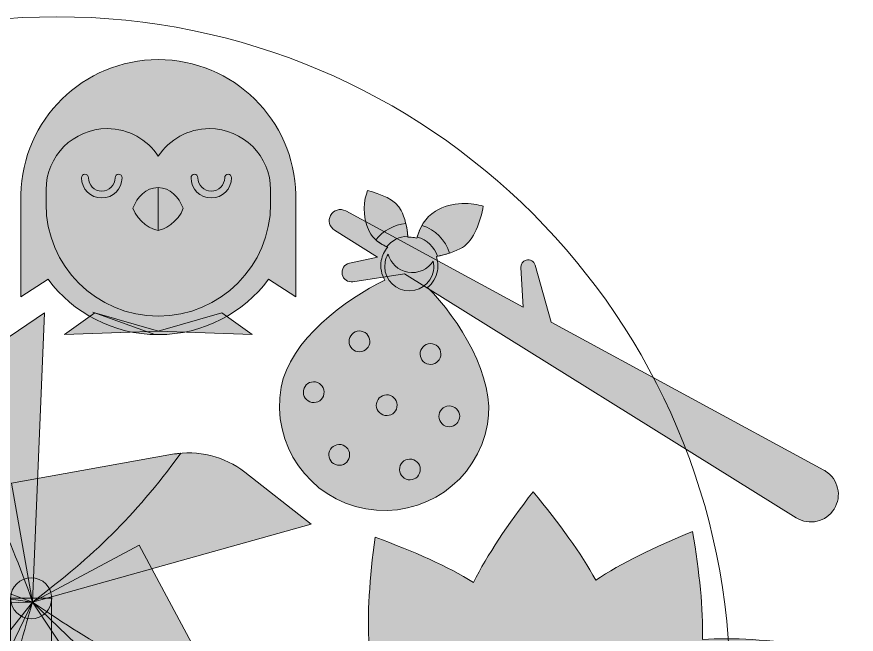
# Model space of a CAD drawing. Header units: inches. Extents: x -2159 to 3042, y -1353 to -29.
# Drawn here: x 2703.8 to 3041.7, y -950.6 to -702 of the extents above; entities that cross this region are included whole.
import ezdxf

# ---------------------------------------------------------------- set-up
doc = ezdxf.new("R2010")
doc.units = ezdxf.units.IN
doc.header["$MEASUREMENT"] = 0
doc.layers.add('Layer 1', color=7, linetype='Continuous')

# ---------------------------------------------------------------- blocks, each defined once
blk = doc.blocks.new('block 78')
at = {"layer": 'Layer 1', "true_color": 0xffd54e}
h = blk.add_hatch(color=41, dxfattribs=at)
h.dxf.hatch_style = 2
edge = h.paths.add_edge_path()
edge.add_spline(control_points=[(3041.71, -1018.68), (3028.2, -1008.34), (3016.31, -1000.28), (3005.2, -994.75), (3011.69, -984.18), (3017.49, -971.03), (3023.45, -955.1), (3006.58, -952.9), (2992.25, -951.85), (2979.86, -952.63), (2980.19, -940.23), (2978.64, -925.94), (2975.84, -909.16), (2960.13, -915.69), (2947.2, -921.95), (2936.86, -928.82), (2930.94, -917.91), (2922.46, -906.32), (2911.64, -893.18), (2901.3, -906.69), (2893.23, -918.58), (2887.71, -929.7), (2877.13, -923.21), (2863.99, -917.41), (2848.05, -911.45), (2845.85, -928.32), (2844.81, -942.65), (2845.59, -955.03), (2833.18, -954.7), (2818.9, -956.25), (2802.12, -959.06), (2808.65, -974.77), (2814.91, -987.7), (2821.78, -998.04), (2810.87, -1003.95), (2799.27, -1012.44), (2786.14, -1023.26), (2799.65, -1033.6), (2811.54, -1041.66), (2822.65, -1047.19), (2816.16, -1057.76), (2810.37, -1070.91), (2804.4, -1086.84), (2821.28, -1089.04), (2835.6, -1090.09), (2847.99, -1089.31), (2847.66, -1101.71), (2849.21, -1116), (2852.01, -1132.78), (2867.73, -1126.25), (2880.66, -1119.99), (2890.99, -1113.12), (2896.91, -1124.03), (2905.4, -1135.62), (2916.21, -1148.76), (2926.55, -1135.25), (2934.62, -1123.36), (2940.14, -1112.24), (2950.72, -1118.73), (2963.86, -1124.53), (2979.8, -1130.49), (2982, -1113.62), (2983.04, -1099.29), (2982.27, -1086.91), (2994.67, -1087.24), (3008.95, -1085.69), (3025.74, -1082.88), (3019.21, -1067.17), (3012.94, -1054.24), (3006.08, -1043.9), (3016.99, -1037.99), (3028.58, -1029.5), (3041.71, -1018.68)], knot_values=[0, 0, 0, 0, 1, 1, 1, 2, 2, 2, 3, 3, 3, 4, 4, 4, 5, 5, 5, 6, 6, 6, 7, 7, 7, 8, 8, 8, 9, 9, 9, 10, 10, 10, 11, 11, 11, 12, 12, 12, 13, 13, 13, 14, 14, 14, 15, 15, 15, 16, 16, 16, 17, 17, 17, 18, 18, 18, 19, 19, 19, 20, 20, 20, 21, 21, 21, 22, 22, 22, 23, 23, 23, 24, 24, 24, 24], degree=3, periodic=1)
at = {"layer": 'Layer 1', "true_color": 0xb06849}
h = blk.add_hatch(color=25, dxfattribs=at)
h.dxf.hatch_style = 2
edge = h.paths.add_edge_path()
edge.add_spline(control_points=[(2976.76, -1019.85), (2977.38, -1054.55), (2949.75, -1083.18), (2915.05, -1083.8), (2880.35, -1084.42), (2851.72, -1056.79), (2851.1, -1022.09), (2850.48, -987.39), (2878.1, -958.76), (2912.8, -958.14), (2947.5, -957.52), (2976.13, -985.15), (2976.76, -1019.85)], knot_values=[0, 0, 0, 0, 1, 1, 1, 2, 2, 2, 3, 3, 3, 4, 4, 4, 4], degree=3, periodic=1)
at = {"layer": 'Layer 1', "true_color": 0x4a4849}
h = blk.add_hatch(color=59, dxfattribs=at)
h.dxf.hatch_style = 2
edge = h.paths.add_edge_path()
edge.add_spline(control_points=[(2948.29, -1020.36), (2948.63, -1039.33), (2933.52, -1055), (2914.54, -1055.34), (2895.56, -1055.67), (2879.9, -1040.56), (2879.56, -1021.58), (2879.22, -1002.61), (2894.33, -986.94), (2913.31, -986.6), (2932.29, -986.27), (2947.95, -1001.38), (2948.29, -1020.36)], knot_values=[0, 0, 0, 0, 1, 1, 1, 2, 2, 2, 3, 3, 3, 4, 4, 4, 4], degree=3, periodic=1)
at = {"layer": 'Layer 1', "lineweight": 0}
for points, knots in [([(3041.71, -1018.68), (3028.2, -1008.34), (3016.31, -1000.28), (3005.2, -994.75), (3011.69, -984.18), (3017.49, -971.03), (3023.45, -955.1), (3006.58, -952.9), (2992.25, -951.85), (2979.86, -952.63), (2980.19, -940.23), (2978.64, -925.94), (2975.84, -909.16), (2960.13, -915.69), (2947.2, -921.95), (2936.86, -928.82), (2930.94, -917.91), (2922.46, -906.32), (2911.64, -893.18), (2901.3, -906.69), (2893.23, -918.58), (2887.71, -929.7), (2877.13, -923.21), (2863.99, -917.41), (2848.05, -911.45), (2845.85, -928.32), (2844.81, -942.65), (2845.59, -955.03), (2833.18, -954.7), (2818.9, -956.25), (2802.12, -959.06), (2808.65, -974.77), (2814.91, -987.7), (2821.78, -998.04), (2810.87, -1003.95), (2799.27, -1012.44), (2786.14, -1023.26), (2799.65, -1033.6), (2811.54, -1041.66), (2822.65, -1047.19), (2816.16, -1057.76), (2810.37, -1070.91), (2804.4, -1086.84), (2821.28, -1089.04), (2835.6, -1090.09), (2847.99, -1089.31), (2847.66, -1101.71), (2849.21, -1116), (2852.01, -1132.78), (2867.73, -1126.25), (2880.66, -1119.99), (2890.99, -1113.12), (2896.91, -1124.03), (2905.4, -1135.62), (2916.21, -1148.76), (2926.55, -1135.25), (2934.62, -1123.36), (2940.14, -1112.24), (2950.72, -1118.73), (2963.86, -1124.53), (2979.8, -1130.49), (2982, -1113.62), (2983.04, -1099.29), (2982.27, -1086.91), (2994.67, -1087.24), (3008.95, -1085.69), (3025.74, -1082.88), (3019.21, -1067.17), (3012.94, -1054.24), (3006.08, -1043.9), (3016.99, -1037.99), (3028.58, -1029.5), (3041.71, -1018.68)], [0, 0, 0, 0, 1, 1, 1, 2, 2, 2, 3, 3, 3, 4, 4, 4, 5, 5, 5, 6, 6, 6, 7, 7, 7, 8, 8, 8, 9, 9, 9, 10, 10, 10, 11, 11, 11, 12, 12, 12, 13, 13, 13, 14, 14, 14, 15, 15, 15, 16, 16, 16, 17, 17, 17, 18, 18, 18, 19, 19, 19, 20, 20, 20, 21, 21, 21, 22, 22, 22, 23, 23, 23, 24, 24, 24, 24]), ([(2976.76, -1019.85), (2977.38, -1054.55), (2949.75, -1083.18), (2915.05, -1083.8), (2880.35, -1084.42), (2851.72, -1056.79), (2851.1, -1022.09), (2850.48, -987.39), (2878.1, -958.76), (2912.8, -958.14), (2947.5, -957.52), (2976.13, -985.15), (2976.76, -1019.85)], [0, 0, 0, 0, 1, 1, 1, 2, 2, 2, 3, 3, 3, 4, 4, 4, 4]), ([(2948.29, -1020.36), (2948.63, -1039.33), (2933.52, -1055), (2914.54, -1055.34), (2895.56, -1055.67), (2879.9, -1040.56), (2879.56, -1021.58), (2879.22, -1002.61), (2894.33, -986.94), (2913.31, -986.6), (2932.29, -986.27), (2947.95, -1001.38), (2948.29, -1020.36)], [0, 0, 0, 0, 1, 1, 1, 2, 2, 2, 3, 3, 3, 4, 4, 4, 4])]:
    blk.add_open_spline(points, degree=3, knots=knots, dxfattribs=at)
blk = doc.blocks.new('block 81')
at = {"layer": 'Layer 1', "true_color": 0xe65f41}
h = blk.add_hatch(color=13, dxfattribs=at)
h.dxf.hatch_style = 2
edge = h.paths.add_edge_path()
edge.add_spline(control_points=[(2710.18, -937.63), (2710.18, -937.63), (2688.94, -981.37), (2688.94, -981.37), (2688.94, -981.37), (2629.63, -952.65), (2629.63, -952.65), (2620.24, -948.1), (2613.23, -939.77), (2610.35, -929.75), (2610.35, -929.75), (2600.97, -897.06), (2600.97, -897.06), (2600.97, -897.06), (2710.18, -937.63), (2710.18, -937.63)], knot_values=[0, 0, 0, 0, 1, 1, 1, 2, 2, 2, 3, 3, 3, 4, 4, 4, 5, 5, 5, 5], degree=3, periodic=1)
at = {"layer": 'Layer 1', "true_color": 0xc45137}
h = blk.add_hatch(color=13, dxfattribs=at)
h.dxf.hatch_style = 2
edge = h.paths.add_edge_path()
edge.add_spline(control_points=[(2629.63, -952.65), (2629.63, -952.65), (2688.94, -981.37), (2688.94, -981.37), (2688.94, -981.37), (2710.18, -937.63), (2710.18, -937.63), (2678.37, -938.44), (2658.16, -941.06), (2626.69, -951.04), (2627.64, -951.62), (2628.62, -952.16), (2629.63, -952.65)], knot_values=[0, 0, 0, 0, 1, 1, 1, 2, 2, 2, 3, 3, 3, 4, 4, 4, 4], degree=3, periodic=1)
at = {"layer": 'Layer 1', "lineweight": 0}
for points, knots in [([(2710.18, -937.63), (2710.18, -937.63), (2688.94, -981.37), (2688.94, -981.37), (2688.94, -981.37), (2629.63, -952.65), (2629.63, -952.65), (2620.24, -948.1), (2613.23, -939.77), (2610.35, -929.75), (2610.35, -929.75), (2600.97, -897.06), (2600.97, -897.06), (2600.97, -897.06), (2710.18, -937.63), (2710.18, -937.63)], [0, 0, 0, 0, 1, 1, 1, 2, 2, 2, 3, 3, 3, 4, 4, 4, 5, 5, 5, 5]), ([(2629.63, -952.65), (2629.63, -952.65), (2688.94, -981.37), (2688.94, -981.37), (2688.94, -981.37), (2710.18, -937.63), (2710.18, -937.63), (2678.37, -938.44), (2658.16, -941.06), (2626.69, -951.04), (2627.64, -951.62), (2628.62, -952.16), (2629.63, -952.65)], [0, 0, 0, 0, 1, 1, 1, 2, 2, 2, 3, 3, 3, 4, 4, 4, 4])]:
    blk.add_open_spline(points, degree=3, knots=knots, dxfattribs=at)
blk = doc.blocks.new('block 82')
at = {"layer": 'Layer 1', "true_color": 0xffd54e}
h = blk.add_hatch(color=41, dxfattribs=at)
h.dxf.hatch_style = 2
edge = h.paths.add_edge_path()
edge.add_spline(control_points=[(2710.18, -937.63), (2710.18, -937.63), (2745.21, -971.35), (2745.21, -971.35), (2745.21, -971.35), (2699.57, -1018.88), (2699.57, -1018.88), (2692.34, -1026.41), (2682.26, -1030.5), (2671.83, -1030.14), (2671.83, -1030.14), (2637.85, -1028.96), (2637.85, -1028.96), (2637.85, -1028.96), (2710.18, -937.63), (2710.18, -937.63)], knot_values=[0, 0, 0, 0, 1, 1, 1, 2, 2, 2, 3, 3, 3, 4, 4, 4, 5, 5, 5, 5], degree=3, periodic=1)
at = {"layer": 'Layer 1', "true_color": 0xe8b142}
h = blk.add_hatch(color=43, dxfattribs=at)
h.dxf.hatch_style = 2
edge = h.paths.add_edge_path()
edge.add_spline(control_points=[(2699.57, -1018.88), (2699.57, -1018.88), (2745.21, -971.35), (2745.21, -971.35), (2745.21, -971.35), (2710.18, -937.63), (2710.18, -937.63), (2701.12, -968.13), (2697.37, -988.17), (2697.13, -1021.18), (2697.97, -1020.45), (2698.79, -1019.69), (2699.57, -1018.88)], knot_values=[0, 0, 0, 0, 1, 1, 1, 2, 2, 2, 3, 3, 3, 4, 4, 4, 4], degree=3, periodic=1)
at = {"layer": 'Layer 1', "lineweight": 0}
for points, knots in [([(2710.18, -937.63), (2710.18, -937.63), (2745.21, -971.35), (2745.21, -971.35), (2745.21, -971.35), (2699.57, -1018.88), (2699.57, -1018.88), (2692.34, -1026.41), (2682.26, -1030.5), (2671.83, -1030.14), (2671.83, -1030.14), (2637.85, -1028.96), (2637.85, -1028.96), (2637.85, -1028.96), (2710.18, -937.63), (2710.18, -937.63)], [0, 0, 0, 0, 1, 1, 1, 2, 2, 2, 3, 3, 3, 4, 4, 4, 5, 5, 5, 5]), ([(2699.57, -1018.88), (2699.57, -1018.88), (2745.21, -971.35), (2745.21, -971.35), (2745.21, -971.35), (2710.18, -937.63), (2710.18, -937.63), (2701.12, -968.13), (2697.37, -988.17), (2697.13, -1021.18), (2697.97, -1020.45), (2698.79, -1019.69), (2699.57, -1018.88)], [0, 0, 0, 0, 1, 1, 1, 2, 2, 2, 3, 3, 3, 4, 4, 4, 4])]:
    blk.add_open_spline(points, degree=3, knots=knots, dxfattribs=at)
blk = doc.blocks.new('block 83')
at = {"layer": 'Layer 1', "true_color": 0x9b59b6}
h = blk.add_hatch(color=193, dxfattribs=at)
h.dxf.hatch_style = 2
edge = h.paths.add_edge_path()
edge.add_spline(control_points=[(2710.18, -937.63), (2710.18, -937.63), (2753.07, -914.74), (2753.07, -914.74), (2753.07, -914.74), (2784.17, -972.83), (2784.17, -972.83), (2789.1, -982.03), (2789.87, -992.89), (2786.31, -1002.69), (2786.31, -1002.69), (2774.69, -1034.65), (2774.69, -1034.65), (2774.69, -1034.65), (2710.18, -937.63), (2710.18, -937.63)], knot_values=[0, 0, 0, 0, 1, 1, 1, 2, 2, 2, 3, 3, 3, 4, 4, 4, 5, 5, 5, 5], degree=3, periodic=1)
at = {"layer": 'Layer 1', "true_color": 0x8e44ad}
h = blk.add_hatch(color=205, dxfattribs=at)
h.dxf.hatch_style = 2
edge = h.paths.add_edge_path()
edge.add_spline(control_points=[(2784.17, -972.83), (2784.17, -972.83), (2753.07, -914.74), (2753.07, -914.74), (2753.07, -914.74), (2710.18, -937.63), (2710.18, -937.63), (2736.39, -955.68), (2754.28, -965.43), (2785.61, -975.86), (2785.18, -974.84), (2784.7, -973.82), (2784.17, -972.83)], knot_values=[0, 0, 0, 0, 1, 1, 1, 2, 2, 2, 3, 3, 3, 4, 4, 4, 4], degree=3, periodic=1)
at = {"layer": 'Layer 1', "lineweight": 0}
for points, knots in [([(2710.18, -937.63), (2710.18, -937.63), (2753.07, -914.74), (2753.07, -914.74), (2753.07, -914.74), (2784.17, -972.83), (2784.17, -972.83), (2789.1, -982.03), (2789.87, -992.89), (2786.31, -1002.69), (2786.31, -1002.69), (2774.69, -1034.65), (2774.69, -1034.65), (2774.69, -1034.65), (2710.18, -937.63), (2710.18, -937.63)], [0, 0, 0, 0, 1, 1, 1, 2, 2, 2, 3, 3, 3, 4, 4, 4, 5, 5, 5, 5]), ([(2784.17, -972.83), (2784.17, -972.83), (2753.07, -914.74), (2753.07, -914.74), (2753.07, -914.74), (2710.18, -937.63), (2710.18, -937.63), (2736.39, -955.68), (2754.28, -965.43), (2785.61, -975.86), (2785.18, -974.84), (2784.7, -973.82), (2784.17, -972.83)], [0, 0, 0, 0, 1, 1, 1, 2, 2, 2, 3, 3, 3, 4, 4, 4, 4])]:
    blk.add_open_spline(points, degree=3, knots=knots, dxfattribs=at)
blk = doc.blocks.new('block 84')
at = {"layer": 'Layer 1', "true_color": 0x2ecc71}
h = blk.add_hatch(color=112, dxfattribs=at)
h.dxf.hatch_style = 2
edge = h.paths.add_edge_path()
edge.add_spline(control_points=[(2710.18, -937.63), (2710.18, -937.63), (2701.66, -889.76), (2701.66, -889.76), (2701.66, -889.76), (2766.52, -878.14), (2766.52, -878.14), (2776.79, -876.3), (2787.36, -878.91), (2795.58, -885.33), (2795.58, -885.33), (2822.38, -906.26), (2822.38, -906.26), (2822.38, -906.26), (2710.18, -937.63), (2710.18, -937.63)], knot_values=[0, 0, 0, 0, 1, 1, 1, 2, 2, 2, 3, 3, 3, 4, 4, 4, 5, 5, 5, 5], degree=3, periodic=1)
at = {"layer": 'Layer 1', "true_color": 0x27ae60}
h = blk.add_hatch(color=105, dxfattribs=at)
h.dxf.hatch_style = 2
edge = h.paths.add_edge_path()
edge.add_spline(control_points=[(2766.52, -878.14), (2766.52, -878.14), (2701.66, -889.76), (2701.66, -889.76), (2701.66, -889.76), (2710.18, -937.63), (2710.18, -937.63), (2735.44, -918.28), (2750.25, -904.28), (2769.85, -877.71), (2768.74, -877.8), (2767.63, -877.94), (2766.52, -878.14)], knot_values=[0, 0, 0, 0, 1, 1, 1, 2, 2, 2, 3, 3, 3, 4, 4, 4, 4], degree=3, periodic=1)
at = {"layer": 'Layer 1', "lineweight": 0}
for points, knots in [([(2710.18, -937.63), (2710.18, -937.63), (2701.66, -889.76), (2701.66, -889.76), (2701.66, -889.76), (2766.52, -878.14), (2766.52, -878.14), (2776.79, -876.3), (2787.36, -878.91), (2795.58, -885.33), (2795.58, -885.33), (2822.38, -906.26), (2822.38, -906.26), (2822.38, -906.26), (2710.18, -937.63), (2710.18, -937.63)], [0, 0, 0, 0, 1, 1, 1, 2, 2, 2, 3, 3, 3, 4, 4, 4, 5, 5, 5, 5]), ([(2766.52, -878.14), (2766.52, -878.14), (2701.66, -889.76), (2701.66, -889.76), (2701.66, -889.76), (2710.18, -937.63), (2710.18, -937.63), (2735.44, -918.28), (2750.25, -904.28), (2769.85, -877.71), (2768.74, -877.8), (2767.63, -877.94), (2766.52, -878.14)], [0, 0, 0, 0, 1, 1, 1, 2, 2, 2, 3, 3, 3, 4, 4, 4, 4])]:
    blk.add_open_spline(points, degree=3, knots=knots, dxfattribs=at)
blk = doc.blocks.new('block 85')
at = {"layer": 'Layer 1', "true_color": 0x59abe3}
h = blk.add_hatch(color=143, dxfattribs=at)
h.dxf.hatch_style = 2
edge = h.paths.add_edge_path()
edge.add_spline(control_points=[(2710.18, -937.63), (2710.18, -937.63), (2662.02, -930.95), (2662.02, -930.95), (2662.02, -930.95), (2671.01, -865.66), (2671.01, -865.66), (2672.43, -855.33), (2678.19, -846.09), (2686.83, -840.25), (2686.83, -840.25), (2715.02, -821.23), (2715.02, -821.23), (2715.02, -821.23), (2710.18, -937.63), (2710.18, -937.63)], knot_values=[0, 0, 0, 0, 1, 1, 1, 2, 2, 2, 3, 3, 3, 4, 4, 4, 5, 5, 5, 5], degree=3, periodic=1)
at = {"layer": 'Layer 1', "true_color": 0x4183d7}
h = blk.add_hatch(color=163, dxfattribs=at)
h.dxf.hatch_style = 2
edge = h.paths.add_edge_path()
edge.add_spline(control_points=[(2671.01, -865.66), (2671.01, -865.66), (2662.02, -930.95), (2662.02, -930.95), (2662.02, -930.95), (2710.18, -937.63), (2710.18, -937.63), (2699.58, -907.63), (2690.84, -889.22), (2671.63, -862.37), (2671.38, -863.45), (2671.16, -864.55), (2671.01, -865.66)], knot_values=[0, 0, 0, 0, 1, 1, 1, 2, 2, 2, 3, 3, 3, 4, 4, 4, 4], degree=3, periodic=1)
at = {"layer": 'Layer 1', "lineweight": 0}
for points, knots in [([(2710.18, -937.63), (2710.18, -937.63), (2662.02, -930.95), (2662.02, -930.95), (2662.02, -930.95), (2671.01, -865.66), (2671.01, -865.66), (2672.43, -855.33), (2678.19, -846.09), (2686.83, -840.25), (2686.83, -840.25), (2715.02, -821.23), (2715.02, -821.23), (2715.02, -821.23), (2710.18, -937.63), (2710.18, -937.63)], [0, 0, 0, 0, 1, 1, 1, 2, 2, 2, 3, 3, 3, 4, 4, 4, 5, 5, 5, 5]), ([(2671.01, -865.66), (2671.01, -865.66), (2662.02, -930.95), (2662.02, -930.95), (2662.02, -930.95), (2710.18, -937.63), (2710.18, -937.63), (2699.58, -907.63), (2690.84, -889.22), (2671.63, -862.37), (2671.38, -863.45), (2671.16, -864.55), (2671.01, -865.66)], [0, 0, 0, 0, 1, 1, 1, 2, 2, 2, 3, 3, 3, 4, 4, 4, 4])]:
    blk.add_open_spline(points, degree=3, knots=knots, dxfattribs=at)
blk = doc.blocks.new('block 80')
at = {"layer": 'Layer 1'}
for name in ['block 85', 'block 84', 'block 81', 'block 83', 'block 82']:
    blk.add_blockref(name, (0, 0), dxfattribs=at)
blk = doc.blocks.new('block 79')
at = {"layer": 'Layer 1', "true_color": 0x4a4849}
h = blk.add_hatch(color=59, dxfattribs=at)
h.dxf.hatch_style = 2
edge = h.paths.add_edge_path()
edge.add_spline(control_points=[(2717.89, -936.09), (2717.89, -940.65), (2714.19, -944.35), (2709.62, -944.35), (2705.06, -944.35), (2701.36, -940.65), (2701.36, -936.09), (2701.36, -931.53), (2705.06, -927.83), (2709.62, -927.83), (2714.19, -927.83), (2717.89, -931.53), (2717.89, -936.09)], knot_values=[0, 0, 0, 0, 1, 1, 1, 2, 2, 2, 3, 3, 3, 4, 4, 4, 4], degree=3, periodic=1)
h = blk.add_hatch(color=59, dxfattribs=at)
h.dxf.hatch_style = 2
h.paths.add_polyline_path([(2717.75, -1142.46), (2701.36, -1142.46), (2701.36, -936.09), (2717.75, -936.09)])
at = {"layer": 'Layer 1', "lineweight": 0}
blk.add_lwpolyline([(2717.75, -1142.46), (2701.36, -1142.46), (2701.36, -936.09), (2717.75, -936.09), (2717.75, -1142.46)], dxfattribs=at)
blk.add_open_spline([(2717.89, -936.09), (2717.89, -940.65), (2714.19, -944.35), (2709.62, -944.35), (2705.06, -944.35), (2701.36, -940.65), (2701.36, -936.09), (2701.36, -931.53), (2705.06, -927.83), (2709.62, -927.83), (2714.19, -927.83), (2717.89, -931.53), (2717.89, -936.09)], degree=3, knots=[0, 0, 0, 0, 1, 1, 1, 2, 2, 2, 3, 3, 3, 4, 4, 4, 4], dxfattribs=at)
at = {"layer": 'Layer 1'}
blk.add_blockref('block 80', (0, 0), dxfattribs=at)
blk = doc.blocks.new('block 94')
at = {"layer": 'Layer 1', "true_color": 0xc45137}
h = blk.add_hatch(color=13, dxfattribs=at)
h.dxf.hatch_style = 2
h.paths.add_polyline_path([(2723.02, -829.96), (2735.24, -821.21), (2760.85, -828.58)])
h = blk.add_hatch(color=13, dxfattribs=at)
h.dxf.hatch_style = 2
h.paths.add_polyline_path([(2798.57, -829.96), (2786.35, -821.21), (2760.73, -828.58)])
at = {"layer": 'Layer 1', "lineweight": 0}
for points in [[(2723.02, -829.96), (2735.24, -821.21), (2760.85, -828.58), (2723.02, -829.96)], [(2798.57, -829.96), (2786.35, -821.21), (2760.73, -828.58), (2798.57, -829.96)]]:
    blk.add_lwpolyline(points, dxfattribs=at)
blk = doc.blocks.new('block 96')
at = {"layer": 'Layer 1', "true_color": 0x4a4849}
h = blk.add_hatch(color=59, dxfattribs=at)
h.dxf.hatch_style = 2
edge = h.paths.add_edge_path()
edge.add_spline(control_points=[(2738.04, -774.95), (2733.54, -774.95), (2729.88, -771.29), (2729.88, -766.79), (2729.88, -766.02), (2730.5, -765.4), (2731.27, -765.4), (2732.03, -765.4), (2732.65, -766.02), (2732.65, -766.79), (2732.65, -769.76), (2735.07, -772.18), (2738.04, -772.18), (2741.01, -772.18), (2743.43, -769.76), (2743.43, -766.79), (2743.43, -766.02), (2744.05, -765.4), (2744.82, -765.4), (2745.58, -765.4), (2746.2, -766.02), (2746.2, -766.79), (2746.2, -771.29), (2742.54, -774.95), (2738.04, -774.95)], knot_values=[0, 0, 0, 0, 1, 1, 1, 2, 2, 2, 3, 3, 3, 4, 4, 4, 5, 5, 5, 6, 6, 6, 7, 7, 7, 8, 8, 8, 8], degree=3, periodic=1)
at = {"layer": 'Layer 1', "lineweight": 0}
blk.add_open_spline([(2738.04, -774.95), (2733.54, -774.95), (2729.88, -771.29), (2729.88, -766.79), (2729.88, -766.02), (2730.5, -765.4), (2731.27, -765.4), (2732.03, -765.4), (2732.65, -766.02), (2732.65, -766.79), (2732.65, -769.76), (2735.07, -772.18), (2738.04, -772.18), (2741.01, -772.18), (2743.43, -769.76), (2743.43, -766.79), (2743.43, -766.02), (2744.05, -765.4), (2744.82, -765.4), (2745.58, -765.4), (2746.2, -766.02), (2746.2, -766.79), (2746.2, -771.29), (2742.54, -774.95), (2738.04, -774.95)], degree=3, knots=[0, 0, 0, 0, 1, 1, 1, 2, 2, 2, 3, 3, 3, 4, 4, 4, 5, 5, 5, 6, 6, 6, 7, 7, 7, 8, 8, 8, 8], dxfattribs=at)
blk = doc.blocks.new('block 97')
at = {"layer": 'Layer 1', "true_color": 0x4a4849}
h = blk.add_hatch(color=59, dxfattribs=at)
h.dxf.hatch_style = 2
edge = h.paths.add_edge_path()
edge.add_spline(control_points=[(2782.12, -774.95), (2777.62, -774.95), (2773.96, -771.29), (2773.96, -766.79), (2773.96, -766.02), (2774.58, -765.4), (2775.35, -765.4), (2776.11, -765.4), (2776.73, -766.02), (2776.73, -766.79), (2776.73, -769.76), (2779.15, -772.18), (2782.12, -772.18), (2785.09, -772.18), (2787.51, -769.76), (2787.51, -766.79), (2787.51, -766.02), (2788.13, -765.4), (2788.9, -765.4), (2789.66, -765.4), (2790.28, -766.02), (2790.28, -766.79), (2790.28, -771.29), (2786.62, -774.95), (2782.12, -774.95)], knot_values=[0, 0, 0, 0, 1, 1, 1, 2, 2, 2, 3, 3, 3, 4, 4, 4, 5, 5, 5, 6, 6, 6, 7, 7, 7, 8, 8, 8, 8], degree=3, periodic=1)
at = {"layer": 'Layer 1', "lineweight": 0}
blk.add_open_spline([(2782.12, -774.95), (2777.62, -774.95), (2773.96, -771.29), (2773.96, -766.79), (2773.96, -766.02), (2774.58, -765.4), (2775.35, -765.4), (2776.11, -765.4), (2776.73, -766.02), (2776.73, -766.79), (2776.73, -769.76), (2779.15, -772.18), (2782.12, -772.18), (2785.09, -772.18), (2787.51, -769.76), (2787.51, -766.79), (2787.51, -766.02), (2788.13, -765.4), (2788.9, -765.4), (2789.66, -765.4), (2790.28, -766.02), (2790.28, -766.79), (2790.28, -771.29), (2786.62, -774.95), (2782.12, -774.95)], degree=3, knots=[0, 0, 0, 0, 1, 1, 1, 2, 2, 2, 3, 3, 3, 4, 4, 4, 5, 5, 5, 6, 6, 6, 7, 7, 7, 8, 8, 8, 8], dxfattribs=at)
blk = doc.blocks.new('block 95')
at = {"layer": 'Layer 1', "true_color": 0xf8f7ca}
h = blk.add_hatch(color=7, dxfattribs=at)
h.dxf.hatch_style = 2
edge = h.paths.add_edge_path()
edge.add_spline(control_points=[(2805.99, -771.68), (2805.99, -758.07), (2794.96, -747.04), (2781.35, -747.04), (2772.76, -747.04), (2765.21, -751.43), (2760.79, -758.09), (2756.38, -751.43), (2748.82, -747.04), (2740.24, -747.04), (2726.63, -747.04), (2715.59, -758.07), (2715.59, -771.68), (2715.59, -773.62), (2715.59, -777.31), (2715.59, -777.31), (2715.59, -802.28), (2735.83, -822.51), (2760.79, -822.51), (2785.76, -822.51), (2805.99, -802.28), (2805.99, -777.31), (2805.99, -777.31), (2805.99, -773.56), (2805.99, -771.68)], knot_values=[0, 0, 0, 0, 1, 1, 1, 2, 2, 2, 3, 3, 3, 4, 4, 4, 5, 5, 5, 6, 6, 6, 7, 7, 7, 8, 8, 8, 8], degree=3, periodic=1)
at = {"layer": 'Layer 1', "true_color": 0xc45137}
h = blk.add_hatch(color=13, dxfattribs=at)
h.dxf.hatch_style = 2
edge = h.paths.add_edge_path()
edge.add_spline(control_points=[(2760.68, -770.68), (2760.68, -770.68), (2760.68, -782.39), (2760.68, -787.98), (2758.71, -787.98), (2752.37, -784.64), (2750.53, -779.08), (2752.43, -774.43), (2755.6, -770.97), (2760.68, -770.68)], knot_values=[0, 0, 0, 0, 1, 1, 1, 2, 2, 2, 3, 3, 3, 3], degree=3, periodic=1)
at = {"layer": 'Layer 1', "true_color": 0xe65f41}
h = blk.add_hatch(color=13, dxfattribs=at)
h.dxf.hatch_style = 2
edge = h.paths.add_edge_path()
edge.add_spline(control_points=[(2760.68, -770.68), (2760.68, -770.68), (2760.68, -782.39), (2760.68, -787.98), (2762.64, -787.98), (2768.98, -784.64), (2770.82, -779.08), (2768.92, -774.43), (2765.75, -770.97), (2760.68, -770.68)], knot_values=[0, 0, 0, 0, 1, 1, 1, 2, 2, 2, 3, 3, 3, 3], degree=3, periodic=1)
at = {"layer": 'Layer 1', "lineweight": 0}
for points, knots in [([(2805.99, -771.68), (2805.99, -758.07), (2794.96, -747.04), (2781.35, -747.04), (2772.76, -747.04), (2765.21, -751.43), (2760.79, -758.09), (2756.38, -751.43), (2748.82, -747.04), (2740.24, -747.04), (2726.63, -747.04), (2715.59, -758.07), (2715.59, -771.68), (2715.59, -773.62), (2715.59, -777.31), (2715.59, -777.31), (2715.59, -802.28), (2735.83, -822.51), (2760.79, -822.51), (2785.76, -822.51), (2805.99, -802.28), (2805.99, -777.31), (2805.99, -777.31), (2805.99, -773.56), (2805.99, -771.68)], [0, 0, 0, 0, 1, 1, 1, 2, 2, 2, 3, 3, 3, 4, 4, 4, 5, 5, 5, 6, 6, 6, 7, 7, 7, 8, 8, 8, 8]), ([(2760.68, -770.68), (2760.68, -770.68), (2760.68, -782.39), (2760.68, -787.98), (2758.71, -787.98), (2752.37, -784.64), (2750.53, -779.08), (2752.43, -774.43), (2755.6, -770.97), (2760.68, -770.68)], [0, 0, 0, 0, 1, 1, 1, 2, 2, 2, 3, 3, 3, 3]), ([(2760.68, -770.68), (2760.68, -770.68), (2760.68, -782.39), (2760.68, -787.98), (2762.64, -787.98), (2768.98, -784.64), (2770.82, -779.08), (2768.92, -774.43), (2765.75, -770.97), (2760.68, -770.68)], [0, 0, 0, 0, 1, 1, 1, 2, 2, 2, 3, 3, 3, 3])]:
    blk.add_open_spline(points, degree=3, knots=knots, dxfattribs=at)
at = {"layer": 'Layer 1'}
for name in ['block 96', 'block 97']:
    blk.add_blockref(name, (0, 0), dxfattribs=at)
blk = doc.blocks.new('block 93')
at = {"layer": 'Layer 1', "true_color": 0x4a4849}
h = blk.add_hatch(color=59, dxfattribs=at)
h.dxf.hatch_style = 2
edge = h.paths.add_edge_path()
edge.add_spline(control_points=[(2816.12, -773.59), (2815.58, -743.49), (2791.02, -719.25), (2760.79, -719.25), (2730.56, -719.25), (2706.01, -743.49), (2705.46, -773.59), (2705.46, -773.59), (2705.44, -773.56), (2705.44, -773.56), (2705.44, -773.56), (2705.44, -814.74), (2705.44, -814.74), (2705.44, -814.74), (2716.41, -807.69), (2716.41, -807.69), (2726.51, -821.21), (2742.63, -829.96), (2760.79, -829.96), (2778.96, -829.96), (2795.08, -821.21), (2805.17, -807.69), (2805.17, -807.69), (2816.15, -814.74), (2816.15, -814.74), (2816.15, -814.74), (2816.15, -773.56), (2816.15, -773.56), (2816.15, -773.56), (2816.12, -773.59), (2816.12, -773.59)], knot_values=[0, 0, 0, 0, 1, 1, 1, 2, 2, 2, 3, 3, 3, 4, 4, 4, 5, 5, 5, 6, 6, 6, 7, 7, 7, 8, 8, 8, 9, 9, 9, 10, 10, 10, 10], degree=3, periodic=1)
at = {"layer": 'Layer 1', "lineweight": 0}
blk.add_lwpolyline([(2759.4, -829.96), (2734.49, -820.97)], dxfattribs=at)
blk.add_open_spline([(2816.12, -773.59), (2815.58, -743.49), (2791.02, -719.25), (2760.79, -719.25), (2730.56, -719.25), (2706.01, -743.49), (2705.46, -773.59), (2705.46, -773.59), (2705.44, -773.56), (2705.44, -773.56), (2705.44, -773.56), (2705.44, -814.74), (2705.44, -814.74), (2705.44, -814.74), (2716.41, -807.69), (2716.41, -807.69), (2726.51, -821.21), (2742.63, -829.96), (2760.79, -829.96), (2778.96, -829.96), (2795.08, -821.21), (2805.17, -807.69), (2805.17, -807.69), (2816.15, -814.74), (2816.15, -814.74), (2816.15, -814.74), (2816.15, -773.56), (2816.15, -773.56), (2816.15, -773.56), (2816.12, -773.59), (2816.12, -773.59)], degree=3, knots=[0, 0, 0, 0, 1, 1, 1, 2, 2, 2, 3, 3, 3, 4, 4, 4, 5, 5, 5, 6, 6, 6, 7, 7, 7, 8, 8, 8, 9, 9, 9, 10, 10, 10, 10], dxfattribs=at)
at = {"layer": 'Layer 1'}
for name in ['block 95', 'block 94']:
    blk.add_blockref(name, (0, 0), dxfattribs=at)
blk = doc.blocks.new('block 100')
at = {"layer": 'Layer 1', "true_color": 0xf8f7ca}
h = blk.add_hatch(color=7, dxfattribs=at)
h.dxf.hatch_style = 2
edge = h.paths.add_edge_path()
edge.add_spline(control_points=[(2837.64, -831.93), (2837.23, -834.21), (2838.75, -836.38), (2841.02, -836.79), (2843.3, -837.19), (2845.47, -835.68), (2845.88, -833.4), (2846.28, -831.13), (2844.77, -828.96), (2842.49, -828.55), (2840.22, -828.14), (2838.05, -829.66), (2837.64, -831.93)], knot_values=[0, 0, 0, 0, 1, 1, 1, 2, 2, 2, 3, 3, 3, 4, 4, 4, 4], degree=3, periodic=1)
h = blk.add_hatch(color=7, dxfattribs=at)
h.dxf.hatch_style = 2
edge = h.paths.add_edge_path()
edge.add_spline(control_points=[(2866.24, -837.04), (2865.84, -839.31), (2867.35, -841.49), (2869.63, -841.89), (2871.9, -842.3), (2874.07, -840.78), (2874.48, -838.51), (2874.89, -836.23), (2873.37, -834.06), (2871.1, -833.65), (2868.82, -833.25), (2866.65, -834.76), (2866.24, -837.04)], knot_values=[0, 0, 0, 0, 1, 1, 1, 2, 2, 2, 3, 3, 3, 4, 4, 4, 4], degree=3, periodic=1)
h = blk.add_hatch(color=7, dxfattribs=at)
h.dxf.hatch_style = 2
edge = h.paths.add_edge_path()
edge.add_spline(control_points=[(2819.23, -852.39), (2818.83, -854.66), (2820.34, -856.84), (2822.62, -857.24), (2824.89, -857.65), (2827.07, -856.13), (2827.47, -853.86), (2827.88, -851.58), (2826.36, -849.41), (2824.09, -849), (2821.81, -848.6), (2819.64, -850.11), (2819.23, -852.39)], knot_values=[0, 0, 0, 0, 1, 1, 1, 2, 2, 2, 3, 3, 3, 4, 4, 4, 4], degree=3, periodic=1)
h = blk.add_hatch(color=7, dxfattribs=at)
h.dxf.hatch_style = 2
edge = h.paths.add_edge_path()
edge.add_spline(control_points=[(2848.61, -857.63), (2848.21, -859.91), (2849.72, -862.08), (2852, -862.48), (2854.27, -862.89), (2856.45, -861.38), (2856.85, -859.1), (2857.26, -856.83), (2855.74, -854.65), (2853.47, -854.25), (2851.19, -853.84), (2849.02, -855.36), (2848.61, -857.63)], knot_values=[0, 0, 0, 0, 1, 1, 1, 2, 2, 2, 3, 3, 3, 4, 4, 4, 4], degree=3, periodic=1)
h = blk.add_hatch(color=7, dxfattribs=at)
h.dxf.hatch_style = 2
edge = h.paths.add_edge_path()
edge.add_spline(control_points=[(2873.79, -862.12), (2873.39, -864.4), (2874.9, -866.57), (2877.18, -866.98), (2879.45, -867.38), (2881.63, -865.87), (2882.03, -863.59), (2882.44, -861.32), (2880.92, -859.14), (2878.65, -858.74), (2876.37, -858.33), (2874.2, -859.85), (2873.79, -862.12)], knot_values=[0, 0, 0, 0, 1, 1, 1, 2, 2, 2, 3, 3, 3, 4, 4, 4, 4], degree=3, periodic=1)
h = blk.add_hatch(color=7, dxfattribs=at)
h.dxf.hatch_style = 2
edge = h.paths.add_edge_path()
edge.add_spline(control_points=[(2829.49, -877.63), (2829.08, -879.91), (2830.6, -882.08), (2832.87, -882.49), (2835.15, -882.89), (2837.32, -881.38), (2837.72, -879.1), (2838.13, -876.83), (2836.62, -874.66), (2834.34, -874.25), (2832.07, -873.84), (2829.89, -875.36), (2829.49, -877.63)], knot_values=[0, 0, 0, 0, 1, 1, 1, 2, 2, 2, 3, 3, 3, 4, 4, 4, 4], degree=3, periodic=1)
h = blk.add_hatch(color=7, dxfattribs=at)
h.dxf.hatch_style = 2
edge = h.paths.add_edge_path()
edge.add_spline(control_points=[(2857.95, -883.51), (2857.54, -885.79), (2859.06, -887.96), (2861.33, -888.37), (2863.61, -888.77), (2865.78, -887.26), (2866.19, -884.98), (2866.59, -882.71), (2865.08, -880.54), (2862.8, -880.13), (2860.53, -879.72), (2858.36, -881.24), (2857.95, -883.51)], knot_values=[0, 0, 0, 0, 1, 1, 1, 2, 2, 2, 3, 3, 3, 4, 4, 4, 4], degree=3, periodic=1)
at = {"layer": 'Layer 1', "lineweight": 0}
for points in [[(2837.64, -831.93), (2837.23, -834.21), (2838.75, -836.38), (2841.02, -836.79), (2843.3, -837.19), (2845.47, -835.68), (2845.88, -833.4), (2846.28, -831.13), (2844.77, -828.96), (2842.49, -828.55), (2840.22, -828.14), (2838.05, -829.66), (2837.64, -831.93)], [(2866.24, -837.04), (2865.84, -839.31), (2867.35, -841.49), (2869.63, -841.89), (2871.9, -842.3), (2874.07, -840.78), (2874.48, -838.51), (2874.89, -836.23), (2873.37, -834.06), (2871.1, -833.65), (2868.82, -833.25), (2866.65, -834.76), (2866.24, -837.04)], [(2819.23, -852.39), (2818.83, -854.66), (2820.34, -856.84), (2822.62, -857.24), (2824.89, -857.65), (2827.07, -856.13), (2827.47, -853.86), (2827.88, -851.58), (2826.36, -849.41), (2824.09, -849), (2821.81, -848.6), (2819.64, -850.11), (2819.23, -852.39)], [(2848.61, -857.63), (2848.21, -859.91), (2849.72, -862.08), (2852, -862.48), (2854.27, -862.89), (2856.45, -861.38), (2856.85, -859.1), (2857.26, -856.83), (2855.74, -854.65), (2853.47, -854.25), (2851.19, -853.84), (2849.02, -855.36), (2848.61, -857.63)], [(2873.79, -862.12), (2873.39, -864.4), (2874.9, -866.57), (2877.18, -866.98), (2879.45, -867.38), (2881.63, -865.87), (2882.03, -863.59), (2882.44, -861.32), (2880.92, -859.14), (2878.65, -858.74), (2876.37, -858.33), (2874.2, -859.85), (2873.79, -862.12)], [(2829.49, -877.63), (2829.08, -879.91), (2830.6, -882.08), (2832.87, -882.49), (2835.15, -882.89), (2837.32, -881.38), (2837.72, -879.1), (2838.13, -876.83), (2836.62, -874.66), (2834.34, -874.25), (2832.07, -873.84), (2829.89, -875.36), (2829.49, -877.63)], [(2857.95, -883.51), (2857.54, -885.79), (2859.06, -887.96), (2861.33, -888.37), (2863.61, -888.77), (2865.78, -887.26), (2866.19, -884.98), (2866.59, -882.71), (2865.08, -880.54), (2862.8, -880.13), (2860.53, -879.72), (2858.36, -881.24), (2857.95, -883.51)]]:
    blk.add_open_spline(points, degree=3, knots=[0, 0, 0, 0, 1, 1, 1, 2, 2, 2, 3, 3, 3, 4, 4, 4, 4], dxfattribs=at)
blk = doc.blocks.new('block 101')
at = {"layer": 'Layer 1', "true_color": 0xbc4b39}
h = blk.add_hatch(color=15, dxfattribs=at)
h.dxf.hatch_style = 2
edge = h.paths.add_edge_path()
edge.add_spline(control_points=[(2861.17, -790.27), (2857.83, -790.46), (2854.78, -792.05), (2852.7, -794.56), (2851.16, -793.87), (2849.68, -793), (2848.4, -791.86), (2851.27, -788.11), (2855.63, -785.67), (2860.42, -785.26), (2860.8, -786.87), (2861.06, -788.57), (2861.17, -790.27)], knot_values=[0, 0, 0, 0, 1, 1, 1, 2, 2, 2, 3, 3, 3, 4, 4, 4, 4], degree=3, periodic=1)
h = blk.add_hatch(color=15, dxfattribs=at)
h.dxf.hatch_style = 2
edge = h.paths.add_edge_path()
edge.add_spline(control_points=[(2878.03, -797.14), (2876.49, -797.66), (2874.84, -798.1), (2873.15, -798.42), (2871.93, -794.72), (2868.92, -791.73), (2864.98, -790.66), (2865.47, -789.06), (2866.1, -787.47), (2866.93, -785.98), (2872.34, -787.67), (2876.42, -791.93), (2878.03, -797.14)], knot_values=[0, 0, 0, 0, 1, 1, 1, 2, 2, 2, 3, 3, 3, 4, 4, 4, 4], degree=3, periodic=1)
at = {"layer": 'Layer 1', "lineweight": 0}
for points in [[(2861.17, -790.27), (2857.83, -790.46), (2854.78, -792.05), (2852.7, -794.56), (2851.16, -793.87), (2849.68, -793), (2848.4, -791.86), (2851.27, -788.11), (2855.63, -785.67), (2860.42, -785.26), (2860.8, -786.87), (2861.06, -788.57), (2861.17, -790.27)], [(2878.03, -797.14), (2876.49, -797.66), (2874.84, -798.1), (2873.15, -798.42), (2871.93, -794.72), (2868.92, -791.73), (2864.98, -790.66), (2865.47, -789.06), (2866.1, -787.47), (2866.93, -785.98), (2872.34, -787.67), (2876.42, -791.93), (2878.03, -797.14)]]:
    blk.add_open_spline(points, degree=3, knots=[0, 0, 0, 0, 1, 1, 1, 2, 2, 2, 3, 3, 3, 4, 4, 4, 4], dxfattribs=at)
blk = doc.blocks.new('block 99')
at = {"layer": 'Layer 1', "true_color": 0xe65f41}
h = blk.add_hatch(color=13, dxfattribs=at)
h.dxf.hatch_style = 2
edge = h.paths.add_edge_path()
edge.add_spline(control_points=[(2852, -808.07), (2850.63, -805.78), (2850.04, -803.01), (2850.55, -800.18), (2850.92, -798.1), (2851.84, -796.25), (2853.13, -794.75), (2850.12, -793.48), (2847.27, -791.55), (2845.63, -788.33), (2842.58, -782.33), (2843.64, -775.29), (2845.03, -771.92), (2849.96, -773.15), (2856.49, -775.73), (2858.6, -779.98), (2859.95, -782.71), (2861.02, -786.79), (2861.2, -790.75), (2862.07, -790.7), (2862.96, -790.74), (2863.86, -790.9), (2864.19, -790.96), (2864.52, -791.04), (2864.84, -791.13), (2866.05, -786.96), (2868.12, -782.76), (2872.3, -780.26), (2879.12, -776.18), (2887.5, -776.88), (2891.59, -778.25), (2890.53, -784.15), (2888, -792.04), (2883.17, -794.87), (2880.51, -796.42), (2876.67, -797.81), (2872.71, -798.5), (2873.31, -800.28), (2873.49, -802.23), (2873.14, -804.21), (2872.65, -806.98), (2871.19, -809.34), (2869.19, -811.01), (2881.74, -823.43), (2896.69, -847.2), (2893.34, -865.98), (2889.25, -888.93), (2867.32, -904.22), (2844.37, -900.13), (2821.42, -896.03), (2806.14, -874.11), (2810.23, -851.16), (2813.56, -832.49), (2836.26, -815.49), (2852, -808.07)], knot_values=[0, 0, 0, 0, 1, 1, 1, 2, 2, 2, 3, 3, 3, 4, 4, 4, 5, 5, 5, 6, 6, 6, 7, 7, 7, 8, 8, 8, 9, 9, 9, 10, 10, 10, 11, 11, 11, 12, 12, 12, 13, 13, 13, 14, 14, 14, 15, 15, 15, 16, 16, 16, 17, 17, 17, 18, 18, 18, 18], degree=3, periodic=1)
at = {"layer": 'Layer 1', "true_color": 0xbc4b39}
h = blk.add_hatch(color=15, dxfattribs=at)
h.dxf.hatch_style = 2
edge = h.paths.add_edge_path()
edge.add_spline(control_points=[(2861.2, -804.82), (2865.34, -805.56), (2869.33, -803.66), (2871.46, -800.32), (2871.73, -801.56), (2871.77, -802.88), (2871.54, -804.21), (2870.58, -809.59), (2865.44, -813.17), (2860.06, -812.21), (2854.68, -811.25), (2851.1, -806.11), (2852.06, -800.73), (2852.26, -799.55), (2852.68, -798.47), (2853.25, -797.5), (2854.23, -801.16), (2857.23, -804.11), (2861.2, -804.82)], knot_values=[0, 0, 0, 0, 1, 1, 1, 2, 2, 2, 3, 3, 3, 4, 4, 4, 5, 5, 5, 6, 6, 6, 6], degree=3, periodic=1)
at = {"layer": 'Layer 1', "lineweight": 0}
for points, knots in [([(2852, -808.07), (2850.63, -805.78), (2850.04, -803.01), (2850.55, -800.18), (2850.92, -798.1), (2851.84, -796.25), (2853.13, -794.75), (2850.12, -793.48), (2847.27, -791.55), (2845.63, -788.33), (2842.58, -782.33), (2843.64, -775.29), (2845.03, -771.92), (2849.96, -773.15), (2856.49, -775.73), (2858.6, -779.98), (2859.95, -782.71), (2861.02, -786.79), (2861.2, -790.75), (2862.07, -790.7), (2862.96, -790.74), (2863.86, -790.9), (2864.19, -790.96), (2864.52, -791.04), (2864.84, -791.13), (2866.05, -786.96), (2868.12, -782.76), (2872.3, -780.26), (2879.12, -776.18), (2887.5, -776.88), (2891.59, -778.25), (2890.53, -784.15), (2888, -792.04), (2883.17, -794.87), (2880.51, -796.42), (2876.67, -797.81), (2872.71, -798.5), (2873.31, -800.28), (2873.49, -802.23), (2873.14, -804.21), (2872.65, -806.98), (2871.19, -809.34), (2869.19, -811.01), (2881.74, -823.43), (2896.69, -847.2), (2893.34, -865.98), (2889.25, -888.93), (2867.32, -904.22), (2844.37, -900.13), (2821.42, -896.03), (2806.14, -874.11), (2810.23, -851.16), (2813.56, -832.49), (2836.26, -815.49), (2852, -808.07)], [0, 0, 0, 0, 1, 1, 1, 2, 2, 2, 3, 3, 3, 4, 4, 4, 5, 5, 5, 6, 6, 6, 7, 7, 7, 8, 8, 8, 9, 9, 9, 10, 10, 10, 11, 11, 11, 12, 12, 12, 13, 13, 13, 14, 14, 14, 15, 15, 15, 16, 16, 16, 17, 17, 17, 18, 18, 18, 18]), ([(2861.2, -804.82), (2865.34, -805.56), (2869.33, -803.66), (2871.46, -800.32), (2871.73, -801.56), (2871.77, -802.88), (2871.54, -804.21), (2870.58, -809.59), (2865.44, -813.17), (2860.06, -812.21), (2854.68, -811.25), (2851.1, -806.11), (2852.06, -800.73), (2852.26, -799.55), (2852.68, -798.47), (2853.25, -797.5), (2854.23, -801.16), (2857.23, -804.11), (2861.2, -804.82)], [0, 0, 0, 0, 1, 1, 1, 2, 2, 2, 3, 3, 3, 4, 4, 4, 5, 5, 5, 6, 6, 6, 6])]:
    blk.add_open_spline(points, degree=3, knots=knots, dxfattribs=at)
at = {"layer": 'Layer 1'}
for name in ['block 101', 'block 100']:
    blk.add_blockref(name, (0, 0), dxfattribs=at)
blk = doc.blocks.new('block 98')
at = {"layer": 'Layer 1', "true_color": 0xb06849}
h = blk.add_hatch(color=25, dxfattribs=at)
h.dxf.hatch_style = 2
edge = h.paths.add_edge_path()
edge.add_spline(control_points=[(2830.14, -781.96), (2831.32, -779.77), (2834.05, -778.97), (2836.23, -780.15), (2836.23, -780.15), (2907.6, -818.86), (2907.6, -818.86), (2907.6, -818.86), (2906.68, -802.98), (2906.68, -802.98), (2906.59, -801.61), (2907.47, -800.32), (2908.85, -799.94), (2910.43, -799.5), (2912.06, -800.43), (2912.5, -802.01), (2912.5, -802.01), (2918.87, -824.97), (2918.87, -824.97), (2918.87, -824.97), (3028.73, -884.55), (3028.73, -884.55), (3028.91, -884.65), (3029.12, -884.78), (3029.3, -884.89), (3034.5, -888.13), (3036.09, -894.96), (3032.85, -900.16), (3029.61, -905.35), (3022.78, -906.94), (3017.58, -903.7), (3017.58, -903.7), (2859.93, -805.49), (2859.93, -805.49), (2859.93, -805.49), (2839.11, -808.68), (2839.11, -808.68), (2837.15, -808.97), (2835.25, -807.7), (2834.82, -805.73), (2834.37, -803.68), (2835.67, -801.65), (2837.72, -801.2), (2837.72, -801.2), (2849.06, -798.72), (2849.06, -798.72), (2849.06, -798.72), (2831.71, -787.91), (2831.71, -787.91), (2829.71, -786.66), (2829, -784.05), (2830.14, -781.96)], knot_values=[0, 0, 0, 0, 1, 1, 1, 2, 2, 2, 3, 3, 3, 4, 4, 4, 5, 5, 5, 6, 6, 6, 7, 7, 7, 8, 8, 8, 9, 9, 9, 10, 10, 10, 11, 11, 11, 12, 12, 12, 13, 13, 13, 14, 14, 14, 15, 15, 15, 16, 16, 16, 17, 17, 17, 17], degree=3, periodic=1)
at = {"layer": 'Layer 1', "lineweight": 0}
blk.add_open_spline([(2830.14, -781.96), (2831.32, -779.77), (2834.05, -778.97), (2836.23, -780.15), (2836.23, -780.15), (2907.6, -818.86), (2907.6, -818.86), (2907.6, -818.86), (2906.68, -802.98), (2906.68, -802.98), (2906.59, -801.61), (2907.47, -800.32), (2908.85, -799.94), (2910.43, -799.5), (2912.06, -800.43), (2912.5, -802.01), (2912.5, -802.01), (2918.87, -824.97), (2918.87, -824.97), (2918.87, -824.97), (3028.73, -884.55), (3028.73, -884.55), (3028.91, -884.65), (3029.12, -884.78), (3029.3, -884.89), (3034.5, -888.13), (3036.09, -894.96), (3032.85, -900.16), (3029.61, -905.35), (3022.78, -906.94), (3017.58, -903.7), (3017.58, -903.7), (2859.93, -805.49), (2859.93, -805.49), (2859.93, -805.49), (2839.11, -808.68), (2839.11, -808.68), (2837.15, -808.97), (2835.25, -807.7), (2834.82, -805.73), (2834.37, -803.68), (2835.67, -801.65), (2837.72, -801.2), (2837.72, -801.2), (2849.06, -798.72), (2849.06, -798.72), (2849.06, -798.72), (2831.71, -787.91), (2831.71, -787.91), (2829.71, -786.66), (2829, -784.05), (2830.14, -781.96)], degree=3, knots=[0, 0, 0, 0, 1, 1, 1, 2, 2, 2, 3, 3, 3, 4, 4, 4, 5, 5, 5, 6, 6, 6, 7, 7, 7, 8, 8, 8, 9, 9, 9, 10, 10, 10, 11, 11, 11, 12, 12, 12, 13, 13, 13, 14, 14, 14, 15, 15, 15, 16, 16, 16, 17, 17, 17, 17], dxfattribs=at)
at = {"layer": 'Layer 1'}
blk.add_blockref('block 99', (0, 0), dxfattribs=at)
blk = doc.blocks.new('block 77')
at = {"layer": 'Layer 1', "lineweight": 0}
blk.add_open_spline([(2991, -973), (2991, -1122.67), (2869.67, -1244), (2720, -1244), (2570.33, -1244), (2449, -1122.67), (2449, -973), (2449, -823.33), (2570.33, -702), (2720, -702), (2869.67, -702), (2991, -823.33), (2991, -973)], degree=3, knots=[0, 0, 0, 0, 1, 1, 1, 2, 2, 2, 3, 3, 3, 4, 4, 4, 4], dxfattribs=at)
at = {"layer": 'Layer 1'}
for name in ['block 93', 'block 98', 'block 79', 'block 78']:
    blk.add_blockref(name, (0, 0), dxfattribs=at)

msp = doc.modelspace()

# ---------------------------------------------------------------- block references
at = {"layer": 'Layer 1'}
msp.add_blockref('block 77', (0, 0), dxfattribs=at)

doc.saveas('drawing.dxf')
